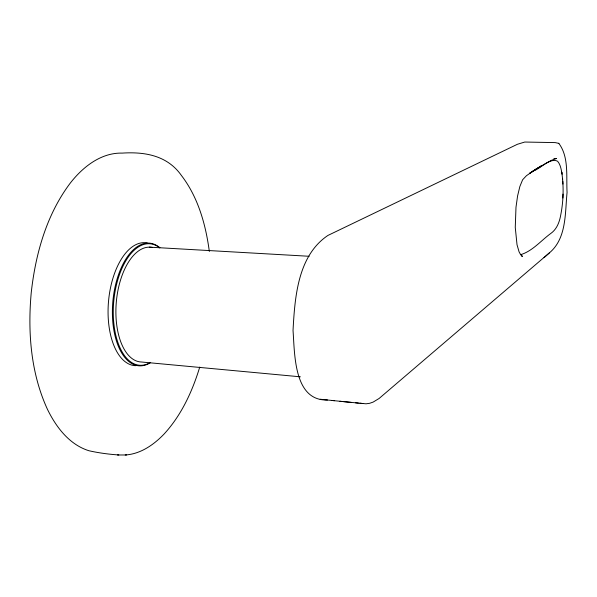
<?xml version="1.0" encoding="UTF-8"?>
<svg xmlns="http://www.w3.org/2000/svg" width="597" height="597" viewBox="0 0 597 597"><rect width="100%" height="100%" fill="white"/><g stroke="black" fill="none" stroke-linecap="round" stroke-linejoin="round"><path stroke-width="0.9" d="M520.674 254.665C532.509 251.128 541.083 240.501 550.882 233.39C556.986 229.069 559.531 221.86 560.77 214.808C563.501 200.823 563.866 186.271 561.725 172.182L562.105 174.257M562.852 197.995L562.993 194.092M199.749 367.08C192.316 391.498 181.316 415.437 163.817 434.325L163.578 434.564C153.392 445.071 140.273 454.078 125.258 454.981M544.039 257.658L549.486 252.792C566.792 238.248 565.001 212.801 567.068 192.391C566.15 176.346 569.09 156.824 558.747 143.31M549.583 252.703L379.102 398.475L373.11 402.102L369.625 403.311L366.036 403.803L355.506 402.796M529.517 173.369L532.561 171.436M533.308 170.988C540.091 168.973 550.322 157.25 557.628 161.257C560.389 164.503 561.128 168.966 561.881 173.04M553.844 158.675L556.494 158.504L551.643 160.235L546.852 162.765L535.33 169.57L526.457 175.697L522.636 179.749L519.853 186.525L517.577 195.965L515.987 207.278L515.263 227.42L517.017 244.71L519.084 251.874L520.756 254.859L522.591 256.329L521.494 256.143M209.331 251.456C205.771 224.703 198.211 197.495 181.615 175.742L181.413 175.473C167.391 155.504 144.907 151.638 122.251 153.108C101.012 152.534 82.834 166.996 70.386 182.951L70.185 183.212C46.514 214.696 35.551 253.889 31.245 292.567C27.626 332.044 30.745 373.289 47.603 409.646L47.745 409.93C56.394 427.459 69.528 444.69 88.923 450.735C98.736 452.959 108.796 454.272 118.818 454.974M117.49 454.981L126.571 454.974M149.317 247.151L309.127 256.277M558.889 143.377L555.21 142.601L524.77 142.041L517.405 144.28L327.91 235.442C297.679 255.747 294.828 297.47 293.03 330.499C294.776 353.387 293.545 401.117 327.484 400.005M300.373 376.811L141.347 361.991A57.588 29.372 -85 0 1 116.385 301.254A57.588 29.372 -85 0 1 152.183 247.427M339.917 401.259L358.379 403.094M331.492 400.415L351.282 402.4M324.469 399.699L334.477 400.721M359.916 403.221L362.76 403.52M320.164 399.236L323.201 399.55M562.613 178.682L562.658 179.242M562.799 181.204L562.934 184.085M135.646 365.685A61.685 31.701 -85 0 1 108.587 300.612A61.685 31.701 -85 0 1 147.295 242.986M150.541 362.61A61.566 31.454 -85 0 1 112.766 302.485A61.566 31.454 -85 0 1 159.921 247.777M149.511 362.969A60.961 31.126 -85 0 1 113.714 301.806A60.961 31.126 -85 0 1 159.638 247.807M535.427 169.503L530.121 172.996L535.427 169.503M541.352 165.884L535.39 169.541L541.352 165.884"/></g></svg>
